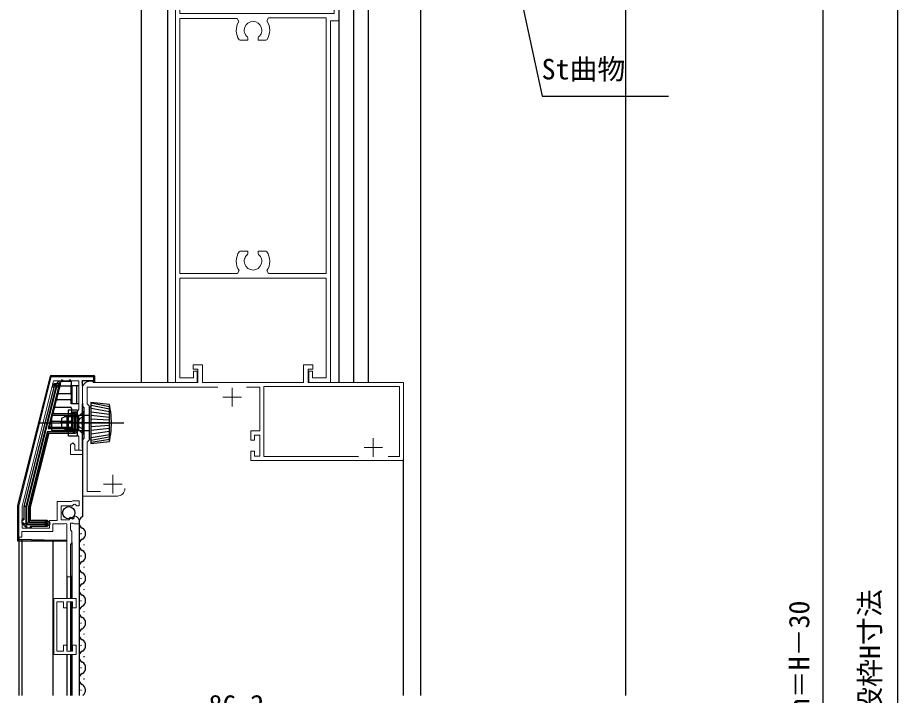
# Model space of a CAD drawing. Units: millimetres, scale not verified. Extents: x -524 to 526, y -338 to 334.
# Drawn here: x -394.5 to -158.3, y -38.5 to 143.4 of the extents above; entities that cross this region are included whole.
import ezdxf
from ezdxf.enums import TextEntityAlignment as Align

# ---------------------------------------------------------------- set-up
doc = ezdxf.new("R2010")
doc.units = ezdxf.units.MM
doc.header["$LTSCALE"] = 2
doc.layers.add('0-2_YKK_11', color=1, linetype='Continuous', lineweight=18)
for name, color, linetype in [('0-3_YKK_12', 2, 'Continuous'), ('0-4_YKK_13', 4, 'Continuous'), ('0-6_YKK_D', 6, 'Continuous')]:
    doc.layers.add(name, color=color, linetype=linetype)
doc.styles.add('ＭＳ ゴシック', font='')
doc.styles.get('ＭＳ ゴシック').set_extended_font_data('MS Gothic')

msp = doc.modelspace()

# ---------------------------------------------------------------- linework, layer by layer
at = {"layer": '0-2_YKK_11', "color": 7}
for p, q in [((-336.9, 43.997), (-336.9, 38.997)), ((-339.4, 41.497), (-334.4, 41.497)), ((-299, 30.497), (-299, 25.497)), ((-301.5, 27.997), (-296.5, 27.997)), ((-368.9, 20.697), (-368.9, 15.697)), ((-371.4, 18.197), (-366.4, 18.197))]:
    msp.add_line(p, q, dxfattribs=at)
for points in [[(-352.1, 45.497), (-352.1, 155.497), (-350.9, 155.497), (-350.9, 144.497), (-309.5, 144.497), (-309.5, 155.497), (-308.3, 155.497), (-308.3, 142.497), (-310.5, 142.497), (-310.5, 45.497), (-316.3, 45.497), (-316.3, 48.497), (-315.3, 48.497), (-315.3, 46.697), (-311.7, 46.697), (-311.7, 73.497), (-350.9, 73.497), (-350.9, 46.697), (-347.3, 46.697), (-347.3, 48.497), (-346.3, 48.497), (-346.3, 45.497)], [(-384.8, -12.503), (-384.8, -27.503), (-378.8, -27.503), (-378.8, -25.003), (-379.8, -25.003), (-379.8, -26.603), (-381.3, -26.603), (-381.3, -25.003), (-382.2, -25.003), (-382.2, -26.603), (-384, -26.603), (-384, -13.403), (-382.2, -13.403), (-382.2, -15.003), (-381.3, -15.003), (-381.3, -13.403), (-379.8, -13.403), (-379.8, -15.003), (-378.8, -15.003), (-378.8, -12.503)]]:
    msp.add_lwpolyline(points, close=True, dxfattribs=at)
for points in [[(-335.144, 142.337), (-335.571, 143.097), (-350.9, 143.097), (-350.9, 74.697), (-335.442, 74.697), (-335.028, 75.477)], [(-311.7, 74.697), (-311.7, 143.297), (-327.158, 143.297), (-327.572, 142.517)], [(-332.795, 138.184), (-332.65, 137.876), (-332.65, 137.297), (-334.747, 137.297), (-334.993, 137.426)], [(-327.607, 137.426), (-327.853, 137.297), (-329.95, 137.297), (-329.95, 137.876), (-329.805, 138.184)], [(-334.993, 80.568), (-334.747, 80.697), (-332.65, 80.697), (-332.65, 80.118), (-332.795, 79.81)], [(-329.805, 79.81), (-329.95, 80.118), (-329.95, 80.697), (-327.853, 80.697), (-327.607, 80.568)], [(-327.572, 75.477), (-327.158, 74.697), (-311.7, 74.697)], [(-375.1, 45.797), (-374.4, 45.797), (-374.1, 45.497), (-346.1, 45.497), (-346.1, 48.997), (-347.4, 48.997), (-347.4, 50.197), (-344.9, 50.197), (-344.9, 45.497), (-317.7, 45.497), (-317.7, 50.197), (-315.2, 50.197), (-315.2, 48.997), (-316.5, 48.997), (-316.5, 45.497), (-290.9, 45.497), (-290.9, 24.497), (-331.9, 24.497), (-331.9, 26.997), (-330.9, 26.997), (-330.9, 25.697), (-329.5, 25.697), (-329.5, 31.297), (-330.9, 31.297), (-330.9, 29.997), (-331.9, 29.997), (-331.9, 32.497), (-329.5, 32.497), (-329.5, 44.197), (-333.059, 44.197)], [(-385.5, 46.997), (-394.2, 12.397), (-394.2, 3.997), (-393.4, 3.997), (-393.4, 5.497), (-385, 5.497), (-385, 7.497), (-381.9, 7.497), (-381.66, 7.617), (-381.3, 7.497), (-381.3, -6.703), (-380.3, -6.703), (-380.3, 1.997), (-379.9, 2.397), (-379.9, 5.497), (-380.3, 5.897), (-380.3, 7.697), (-379.7, 7.697), (-379.54, 7.617), (-379.3, 7.497), (-378, 7.497), (-378, 8.302)], [(-379.182, 9.596), (-379.393, 9.345), (-379.308, 9.027), (-379.776, 8.756), (-380.341, 9.321), (-380.6, 9.214), (-380.6, 8.597), (-382.8, 8.597), (-382.8, 12.397), (-379.8, 12.397), (-379.5, 12.697), (-379.171, 12.85), (-378.631, 12.397), (-378, 12.397), (-378, 13.697), (-379.7, 13.697), (-379.873, 13.597), (-380.046, 13.497), (-383.9, 13.497), (-383.9, 8.397), (-385.9, 8.397), (-385.9, 6.397), (-393.3, 6.397), (-393.3, 12.286), (-384.849, 45.897), (-382.958, 45.897), (-382.775, 46.017), (-382.225, 46.017), (-382.042, 45.897), (-380.958, 45.897), (-380.775, 46.017), (-380.225, 46.017), (-380.042, 45.897), (-378.1, 45.897), (-378.1, 38.29), (-378.5, 37.597), (-378.5, 31.597), (-378.1, 30.904), (-378.1, 27.297), (-377.1, 27.297)], [(-377.1, 27.297), (-377.1, 34.139), (-377.22, 34.322), (-377.22, 34.872), (-377.1, 35.055), (-377.1, 45.397), (-377.22, 45.637), (-377.1, 45.997), (-374.1, 45.997), (-374.1, 46.997), (-385.5, 46.997)], [(-367.7, 14.997), (-377.1, 14.997), (-377.1, 26.097), (-380.3, 26.097), (-380.3, 28.697), (-379.7, 29.297), (-379.1, 28.697), (-379.1, 27.297), (-377.1, 27.297), (-377.1, 29.997), (-376.6, 30.497), (-376.6, 38.697), (-377.1, 39.197), (-377.1, 43.797)], [(-340.74, 44.197), (-375.8, 44.197), (-375.8, 39.736), (-375.3, 39.236), (-375.3, 29.959), (-375.8, 29.459), (-375.8, 16.197), (-372.282, 16.197)], [(-302.96, 25.597), (-328.4, 25.597), (-328.4, 44.397), (-292, 44.397), (-292, 25.597), (-295.04, 25.597)]]:
    msp.add_lwpolyline(points, dxfattribs=at)
for centre, radius, start, end in [((-331.3, 139.997), 4.5, 148.66773, 214.84992), ((-331.3, 139.997), 2.35, 309.52121, 230.47879), ((-331.3, 139.997), 4.5, 325.1501, 34.05578), ((-331.3, 77.997), 4.5, 145.1501, 214.05578), ((-331.3, 77.997), 4.5, 325.94422, 34.8499), ((-331.3, 77.997), 2.35, 129.52121, 50.47879), ((-375.1, 43.797), 2, 90.00001, 179.99999), ((-367.7, 16.997), 2, 270.00001, 359.99999), ((-379.3, 8.302), 1.3, 359.99998, 84.7841)]:
    msp.add_arc(centre, radius, start, end, dxfattribs=at)
at = {"layer": '0-3_YKK_12'}
for p, q in [((-286.3, 191.497), (-286.3, -38.5)), ((-231.3, 191.498), (-231.3, -38.5)), ((-361.3, 155.497), (-361.3, 45.497)), ((-354.3, 155.497), (-354.3, 45.497)), ((-308.3, 155.497), (-308.3, 45.497)), ((-304.3, 146.497), (-304.3, 45.497)), ((-300.4, 146.497), (-300.4, 45.497)), ((-377.1, 39.922), (-377.12, 9.397)), ((-290.9, -38.5), (-290.9, 24.797)), ((-378, 8.397), (-378, -38.5)), ((-377.5, 4.997), (-377.5, 4.797)), ((-394.2, 3.297), (-394.2, -38.5)), ((-393.4, 3.276), (-393.4, -38.5)), ((-385, 3.103), (-385, -38.5)), ((-379.9, 2.521), (-379.9, -12.503)), ((-376.74, 1.997), (-376.74, 1.797)), ((-377.5, -1.003), (-377.5, -1.203)), ((-376.74, -4.003), (-376.74, -4.203)), ((-381.3, -6.403), (-381.3, -12.503)), ((-380.3, -6.403), (-380.3, -12.503)), ((-377.5, -7.003), (-377.5, -7.203)), ((-376.74, -10.003), (-376.74, -10.203)), ((-381.3, -13.703), (-381.3, -26.303)), ((-380.3, -13.403), (-380.3, -26.603)), ((-379.9, -13.479), (-379.9, -26.526)), ((-377.5, -13.003), (-377.5, -13.203)), ((-376.74, -16.003), (-376.74, -16.203)), ((-377.5, -19.003), (-377.5, -19.203)), ((-376.74, -22.003), (-376.74, -22.203)), ((-377.5, -25.003), (-377.5, -25.203)), ((-381.3, -27.503), (-381.3, -38.5)), ((-380.3, -27.503), (-380.3, -38.5)), ((-379.9, -27.503), (-379.9, -38.5)), ((-376.74, -28.003), (-376.74, -28.203)), ((-377.5, -31.003), (-377.5, -31.203)), ((-376.74, -34.003), (-376.74, -34.203)), ((-377.5, -37.003), (-377.5, -37.203))]:
    msp.add_line(p, q, dxfattribs=at)
for centre, start, end in [((-376.282, 7.897), 119.20254, 240.79746), ((-377.958, 4.897), 299.20254, 60.79746), ((-376.282, 1.897), 119.20254, 240.79746), ((-377.958, -1.103), 299.20254, 60.79746), ((-376.282, -4.103), 119.20254, 240.79746), ((-377.958, -7.103), 299.20254, 60.79746), ((-376.282, -10.103), 119.20254, 240.79746), ((-377.958, -13.103), 299.20254, 60.79746), ((-376.282, -16.103), 119.20254, 240.79746), ((-377.958, -19.103), 299.20254, 60.79746), ((-376.282, -22.103), 119.20254, 240.79746), ((-377.958, -25.103), 299.20254, 60.79746), ((-376.282, -28.103), 119.20254, 240.79746), ((-377.958, -31.103), 299.20254, 60.79746), ((-376.282, -34.103), 119.20254, 240.79746), ((-377.958, -37.103), 305.60996, 60.79746)]:
    msp.add_arc(centre, 1.718, start, end, dxfattribs=at)
at = {"layer": '0-4_YKK_13'}
for p, q in [((-385.5, 47.297), (-374.1, 47.297)), ((-374.1, 47.297), (-374.1, 45.997)), ((-385.791, 47.07), (-394.491, 12.47)), ((-384.3, 45.097), (-384.66, 45.097)), ((-383.933, 44.624), (-384.301, 45.097)), ((-383.372, 45.097), (-384.3, 45.097)), ((-383.372, 45.097), (-383.491, 44.624)), ((-383.2, 44.253), (-382.987, 45.097)), ((-382.987, 45.097), (-382.787, 45.894)), ((-382.806, 45.819), (-380.1, 45.842)), ((-382.499, 46.121), (-382.302, 46.123)), ((-380.68, 46.137), (-380.403, 46.14)), ((-380.1, 45.84), (-380.1, 44.797)), ((-377.1, 45.997), (-374.1, 45.997)), ((-377.1, 44.697), (-377.1, 45.997)), ((-374.1, 45.997), (-374.1, 45.524)), ((-373.8, 46.297), (-373.8, 46.997)), ((-373.8, 45.497), (-373.8, 46.297)), ((-384.591, 44.87), (-392.791, 12.26)), ((-384.222, 44.399), (-392.327, 12.165)), ((-392.029, 12.128), (-383.933, 44.326)), ((-383.491, 44.326), (-386.314, 33.097)), ((-385.836, 33.77), (-383.2, 44.253)), ((-385.079, 44.87), (-384.591, 44.87)), ((-384.591, 44.872), (-384.222, 44.399)), ((-383.933, 44.326), (-383.933, 44.624)), ((-383.491, 44.624), (-383.933, 44.624)), ((-383.933, 44.326), (-383.491, 44.326)), ((-383.491, 44.326), (-383.491, 44.624)), ((-380.4, 44.497), (-382.754, 44.497)), ((-380.1, 42.197), (-380.1, 44.697)), ((-380.1, 44.697), (-379.847, 44.697)), ((-378.576, 44.697), (-378.1, 44.697)), ((-378.576, 39.697), (-378.576, 44.697)), ((-377.1, 44.697), (-376.947, 44.697)), ((-376.947, 44.565), (-376.947, 44.697)), ((-380.4, 40.797), (-383.684, 40.797)), ((-383.407, 42.497), (-380.4, 42.497)), ((-380.1, 42.197), (-380.1, 41.097)), ((-380.1, 39.697), (-380.1, 41.097)), ((-384.338, 38.797), (-380.3, 38.797)), ((-379.847, 39.697), (-380.1, 39.697)), ((-380, 38.497), (-380, 37.397)), ((-378.576, 39.697), (-379.847, 39.697)), ((-378.1, 39.697), (-378.576, 39.697)), ((-377.1, 27.797), (-377.1, 39.697)), ((-369.841, 38.936), (-374.779, 39.875)), ((-369.841, 38.3), (-374.779, 39.299)), ((-369.871, 37.573), (-374.748, 38.482)), ((-385.3, 32.597), (-385.3, 36.597)), ((-381.3, 36.597), (-385.3, 36.597)), ((-380.3, 37.097), (-384.614, 37.097)), ((-382.603, 35.897), (-381.203, 36.597)), ((-382.603, 33.297), (-382.603, 35.897)), ((-379.103, 36.218), (-381.961, 36.218)), ((-375.3, 36.597), (-381.3, 36.597)), ((-379.103, 36.597), (-381.203, 36.597)), ((-381.203, 32.597), (-381.203, 36.597)), ((-380, 36.997), (-380, 37.397)), ((-380, 36.997), (-380, 33.697)), ((-379.7, 36.997), (-380, 36.997)), ((-379.7, 33.097), (-379.7, 36.997)), ((-379.472, 37.497), (-379.5, 37.497)), ((-379.5, 37.197), (-379.5, 37.497)), ((-379.5, 37.197), (-379.472, 37.197)), ((-379, 37.497), (-379.472, 37.497)), ((-379.472, 37.497), (-379.472, 37.197)), ((-379.271, 36.997), (-379.271, 32.397)), ((-379.103, 36.597), (-378.542, 36.457)), ((-379.103, 36.218), (-378.153, 36.457)), ((-378.973, 36.997), (-378.5, 36.997)), ((-377.916, 35.742), (-378.525, 34.597)), ((-378.5, 32.397), (-378.5, 36.997)), ((-378.103, 32.723), (-378.103, 36.472)), ((-376.603, 36.397), (-377.916, 35.742)), ((-376.855, 31.597), (-376.855, 37.597)), ((-376.603, 31.597), (-376.603, 37.597)), ((-369.841, 36.028), (-374.8, 36.597)), ((-369.841, 35.331), (-374.8, 35.597)), ((-369.811, 36.846), (-374.748, 37.543)), ((-388.511, 34.597), (-366.011, 34.597)), ((-386.314, 33.097), (-379.7, 33.097)), ((-380.3, 33.397), (-385.545, 33.397)), ((-385.268, 35.097), (-380.3, 35.097)), ((-375.103, 34.597), (-383.09, 34.597)), ((-381.203, 32.597), (-382.603, 33.297)), ((-377.4, 34.597), (-377.4, 34.597)), ((-369.8, 34.597), (-374.8, 34.597)), ((-369.811, 33.938), (-374.8, 33.597)), ((-369.811, 33.12), (-374.8, 32.597)), ((-386.54, 32.197), (-391.6, 12.075)), ((-391.3, 12.038), (-386.307, 31.897)), ((-391, 12.001), (-385.997, 31.897)), ((-379.472, 32.197), (-386.54, 32.197)), ((-386.307, 31.897), (-379.472, 31.897)), ((-385.3, 32.597), (-381.3, 32.597)), ((-379.103, 32.976), (-381.961, 32.976)), ((-381.3, 32.597), (-375.3, 32.597)), ((-379.103, 32.597), (-381.203, 32.597)), ((-379.472, 31.897), (-379.472, 32.197)), ((-379.472, 31.897), (-379, 31.897)), ((-378.973, 32.397), (-379.271, 32.397)), ((-379.103, 32.976), (-378.153, 32.737)), ((-378.5, 32.397), (-378.973, 32.397)), ((-376.853, 31.597), (-377.782, 32.527)), ((-376.603, 31.597), (-376.853, 31.597)), ((-369.902, 30.788), (-374.809, 29.909)), ((-369.841, 32.272), (-374.779, 31.636)), ((-369.841, 31.454), (-374.779, 30.606)), ((-369.811, 30.152), (-374.779, 29.394)), ((-392.8, 12.187), (-392.8, 8.597)), ((-392.327, 12.165), (-392.798, 12.224)), ((-392.327, 12.165), (-392.327, 7.669)), ((-392.029, 7.669), (-392.029, 12.128)), ((-391.6, 12.075), (-391.6, 8.097)), ((-391, 8.397), (-391, 12.001)), ((-393.3, 7.697), (-393.3, 8.597)), ((-393.3, 8.597), (-392.8, 8.597)), ((-392.8, 7.697), (-393.3, 7.697)), ((-392.8, 8.897), (-393, 8.897)), ((-393, 7.397), (-392.8, 7.397)), ((-392.8, 7.697), (-392.8, 7.197)), ((-392.327, 7.669), (-392.8, 7.196)), ((-392.501, 6.897), (-392.029, 7.37)), ((-392.029, 7.669), (-392.327, 7.669)), ((-387.071, 7.669), (-392.029, 7.669)), ((-391.6, 8.097), (-387.071, 8.097)), ((-386.6, 8.397), (-387.071, 8.397)), ((-387.071, 8.397), (-387.071, 8.097)), ((-387.071, 8.097), (-387.071, 7.669)), ((-386.773, 7.669), (-387.071, 7.669)), ((-387.071, 7.37), (-386.599, 6.897)), ((-386.773, 8.097), (-386.3, 8.097)), ((-386.3, 7.196), (-386.773, 7.669)), ((-386.3, 7.197), (-386.3, 8.097)), ((-392.5, 6.897), (-392, 6.897)), ((-392.3, 6.897), (-392.3, 6.697)), ((-392, 6.397), (-392, 6.897)), ((-391.1, 6.397), (-392, 6.397)), ((-391.1, 6.897), (-386.6, 6.897)), ((-391.1, 6.897), (-391.1, 6.397)), ((-390.8, 6.697), (-390.8, 6.897)), ((-394.2, 3.297), (-394.5, 3.297)), ((-394.2, 3.297), (-394.2, 2.997)), ((-394.2, 2.997), (-381.3, 2.997)), ((-385.268, 2.997), (-385.268, 3.107)), ((-381.3, 3.042), (-381.995, 3.053))]:
    msp.add_line(p, q, dxfattribs=at)
for points in [[(-382.987, 45.097), (-382.989, 45.131), (-382.997, 45.097), (-383.372, 45.097)], [(-383.933, 44.326), (-383.986, 44.339), (-384.037, 44.352), (-384.085, 44.364), (-384.128, 44.375), (-384.164, 44.384), (-384.192, 44.391), (-384.212, 44.396), (-384.222, 44.399)], [(-383.491, 44.326), (-383.434, 44.311), (-383.379, 44.298), (-383.329, 44.285), (-383.285, 44.274), (-383.249, 44.265), (-383.222, 44.258), (-383.205, 44.254), (-383.2, 44.253)], [(-379.847, 39.697), (-379.847, 44.697), (-378.576, 44.697)], [(-374.8, 38.847), (-375.3, 38.847), (-375.3, 30.347), (-374.8, 30.347)], [(-369.8, 29.597), (-369.729, 30.068), (-369.612, 30.88), (-369.504, 31.691), (-369.413, 32.503), (-369.345, 33.315), (-369.306, 34.126), (-369.3, 34.597), (-369.306, 35.068), (-369.345, 35.88), (-369.413, 36.691), (-369.504, 37.503), (-369.612, 38.315), (-369.729, 39.126), (-369.8, 39.597)], [(-378.973, 32.397), (-378.973, 36.997), (-379.271, 36.997)], [(-379.103, 36.597), (-379.103, 32.597), (-378.542, 32.737)], [(-376.603, 37.597), (-376.853, 37.597), (-377.782, 36.668)], [(-385.836, 33.77), (-385.845, 33.757), (-385.872, 33.719), (-385.916, 33.657), (-385.976, 33.573), (-386.048, 33.471), (-386.131, 33.355), (-386.221, 33.229), (-386.314, 33.097)], [(-386.314, 33.097), (-386.164, 33.156), (-386.02, 33.212), (-385.887, 33.264), (-385.77, 33.309), (-385.674, 33.347), (-385.603, 33.374), (-385.559, 33.391), (-385.545, 33.397)], [(-380.3, 33.397), (-380.288, 33.391), (-380.254, 33.374), (-380.199, 33.347), (-380.124, 33.309), (-380.033, 33.264), (-379.93, 33.212), (-379.817, 33.156), (-379.7, 33.097)], [(-379.7, 33.097), (-379.759, 33.214), (-379.815, 33.327), (-379.867, 33.431), (-379.912, 33.521), (-379.949, 33.596), (-379.977, 33.652), (-379.994, 33.686), (-380, 33.697)], [(-376.603, 32.797), (-377.916, 33.452), (-378.525, 34.597)], [(-386.307, 31.897), (-386.311, 31.903), (-386.324, 31.92), (-386.346, 31.948), (-386.375, 31.985), (-386.411, 32.031), (-386.451, 32.082), (-386.495, 32.139), (-386.54, 32.197)], [(-394.5, 12.397), (-394.5, 3.297), (-394.5, 2.997), (-394.2, 2.997)], [(-392.029, 12.128), (-392.083, 12.135), (-392.136, 12.142), (-392.186, 12.148), (-392.23, 12.153), (-392.267, 12.158), (-392.296, 12.162), (-392.317, 12.164), (-392.327, 12.165)], [(-391.3, 12.038), (-391.306, 12.039), (-391.323, 12.041), (-391.351, 12.044), (-391.388, 12.049), (-391.433, 12.055), (-391.485, 12.061), (-391.541, 12.068), (-391.6, 12.075)], [(-387.071, 8.397), (-391.3, 8.397), (-391.3, 12.038)], [(-391, 12.001), (-391.059, 12.008), (-391.115, 12.015), (-391.167, 12.022), (-391.212, 12.027), (-391.249, 12.032), (-391.277, 12.035), (-391.294, 12.038), (-391.3, 12.038)], [(-392.029, 7.669), (-392.029, 7.37), (-387.071, 7.37), (-387.071, 7.669)], [(-391.3, 8.397), (-391.306, 8.391), (-391.323, 8.374), (-391.351, 8.347), (-391.388, 8.309), (-391.433, 8.264), (-391.485, 8.212), (-391.541, 8.156), (-391.6, 8.097)], [(-386.773, 7.669), (-386.773, 8.097), (-387.071, 8.097)], [(-381.995, 3.053), (-387.336, 3.141), (-390.768, 3.208), (-394.2, 3.297)]]:
    msp.add_lwpolyline(points, dxfattribs=at)
for points in [[(-380.805, 38.097), (-378.505, 38.097), (-378.505, 31.097), (-380.805, 31.097)], [(-374.8, 40.097), (-374.8, 29.097), (-369.8, 29.597), (-369.8, 39.597)]]:
    msp.add_lwpolyline(points, close=True, dxfattribs=at)
msp.add_circle((-380.755, 10.497), 1.65, dxfattribs=at)
for centre, radius, start, end in [((-385.5, 46.997), 0.3, 90, 165.88586), ((-374.1, 46.997), 0.3, 0, 90), ((-384.66, 44.597), 0.5, 89.99941, 146.95908), ((-384.3, 44.797), 0.3, 90.22137, 165.66449), ((-384.3, 44.797), 0.3, 90, 90.22137), ((-383.487, 45.097), 0.5, 3.86826, 180), ((-382.496, 45.821), 0.3, 90.5, 165.88586), ((-380.4, 45.84), 0.3, 71.14356, 90.5), ((-380.4, 45.84), 0.3, 0, 13.27972), ((-374.1, 46.297), 0.3, 270, 0), ((-384.66, 44.597), 0.5, 146.95847, 255.88586), ((-384.3, 44.797), 0.3, 165.66449, 165.88586), ((-383.93, 44.322), 0.302, 90.49018, 165.39594), ((-383.491, 44.325), 0.3, 346.08694, 90.02101), ((-382.754, 44.797), 0.3, 165.88586, 270), ((-380.4, 44.797), 0.3, 270, 0), ((-383.684, 41.097), 0.3, 165.88586, 270), ((-383.407, 42.197), 0.3, 90, 165.88586), ((-380.4, 42.197), 0.3, 0, 90), ((-380.4, 41.097), 0.3, 270, 0), ((-384.338, 38.497), 0.3, 90, 165.88586), ((-380.3, 38.497), 0.3, 0, 90), ((-384.614, 37.397), 0.3, 165.88586, 270), ((-380.3, 37.397), 0.3, 270, 0), ((-379.5, 36.997), 0.5, 90, 180), ((-379.5, 36.997), 0.2, 90, 180), ((-379, 36.997), 0.5, 0, 90), ((-378.348, 37.233), 0.8, 255.96376, 315), ((-385.545, 33.697), 0.3, 165.88586, 270), ((-385.268, 34.797), 0.3, 90, 165.88586), ((-380.3, 34.797), 0.3, 0, 90), ((-380.3, 33.697), 0.3, 270, 0), ((-379, 32.397), 0.5, 270, 0), ((-378.348, 31.961), 0.8, 45, 104.03624), ((-394.2, 12.397), 0.3, 165.88586, 180), ((-132.362, 16.484), 262.17, 180.89322, 182.88316), ((-392.5, 12.187), 0.3, 172.94293, 180), ((-392.5, 12.187), 0.3, 165.88586, 172.94293), ((-393, 8.597), 0.3, 90, 180), ((-393, 7.697), 0.3, 180, 270), ((-392.5, 7.197), 0.3, 180, 180.28365), ((-392.5, 7.197), 0.3, 180.28365, 269.71635), ((-392.025, 7.672), 0.302, 180.66164, 269.33836), ((-387.075, 7.672), 0.302, 270.66164, 359.33836), ((-387.072, 8.098), 0.299, 359.85795, 89.85702), ((-386.6, 8.097), 0.3, 0, 90), ((-386.6, 7.197), 0.3, 270.28365, 359.71635), ((-386.3, 7.647), 0.5, 269.51951, 90.48049), ((-386.6, 7.197), 0.3, 359.71635, 0), ((-392.5, 7.197), 0.3, 269.71635, 270), ((-392, 6.697), 0.3, 180, 270), ((-391.1, 6.697), 0.3, 270, 0), ((-386.6, 7.197), 0.3, 270, 270.28365), ((-394.2, 3.297), 0.3, 180.00006, 270.00001)]:
    msp.add_arc(centre, radius, start, end, dxfattribs=at)
for centre, major_axis, ratio, start_param, end_param in [((-379.472, 36.997), (0, -0.5), 0.999017, 1.5707963, 3.1415927), ((-379.472, 36.997), (-0.201, 0), 0.995037, 3.1415927, 4.712389), ((-379.472, 32.397), (0, -0.5), 0.999017, 6.2831853, 7.8539816), ((-379.472, 32.397), (0.201, 0), 0.995037, 4.712389, 6.2831853)]:
    msp.add_ellipse(centre, major_axis=major_axis, ratio=ratio, start_param=start_param, end_param=end_param, dxfattribs=at)
at = {"layer": '0-6_YKK_D'}
for p, q in [((-158.3, 171.498), (-158.3, -212.5)), ((-178.3, 156.5), (-178.3, -197.5))]:
    msp.add_line(p, q, dxfattribs=at)
msp.add_lwpolyline([(-265.062, 174.898), (-264.523, 172.406), (-253.686, 122.28), (-219.75, 122.334)], dxfattribs=at)

# ---------------------------------------------------------------- texts
at = {"layer": '0-6_YKK_D', "style": 'ＭＳ ゴシック'}
for s, p in [('St曲物', (-253.825, 125.145)), ('86.2', (-343.268, -45.503))]:
    msp.add_text(s, height=5.499, dxfattribs=at).set_placement(p, align=Align.BOTTOM_LEFT)
for s, p in [('既設枠H寸法', (-161.323, -51.247)), ('Hn＝H－30', (-180.3, -46.771))]:
    msp.add_text(s, height=5.499, rotation=90, dxfattribs=at).set_placement(p, align=Align.BOTTOM_LEFT)

doc.saveas('drawing.dxf')
